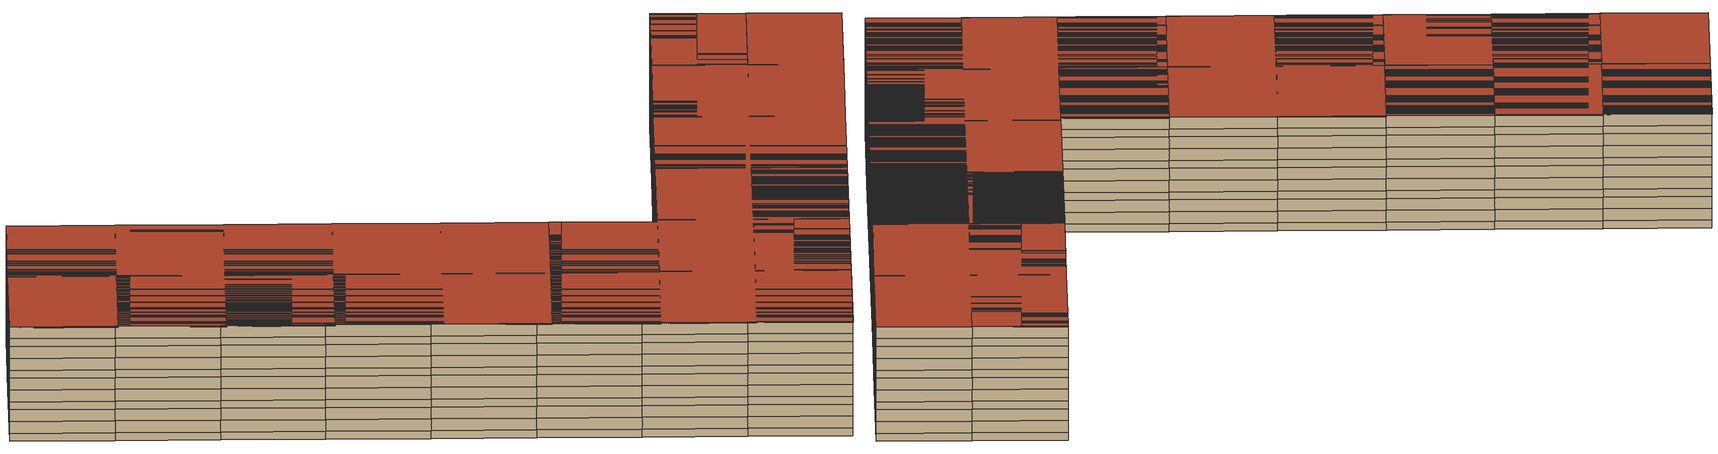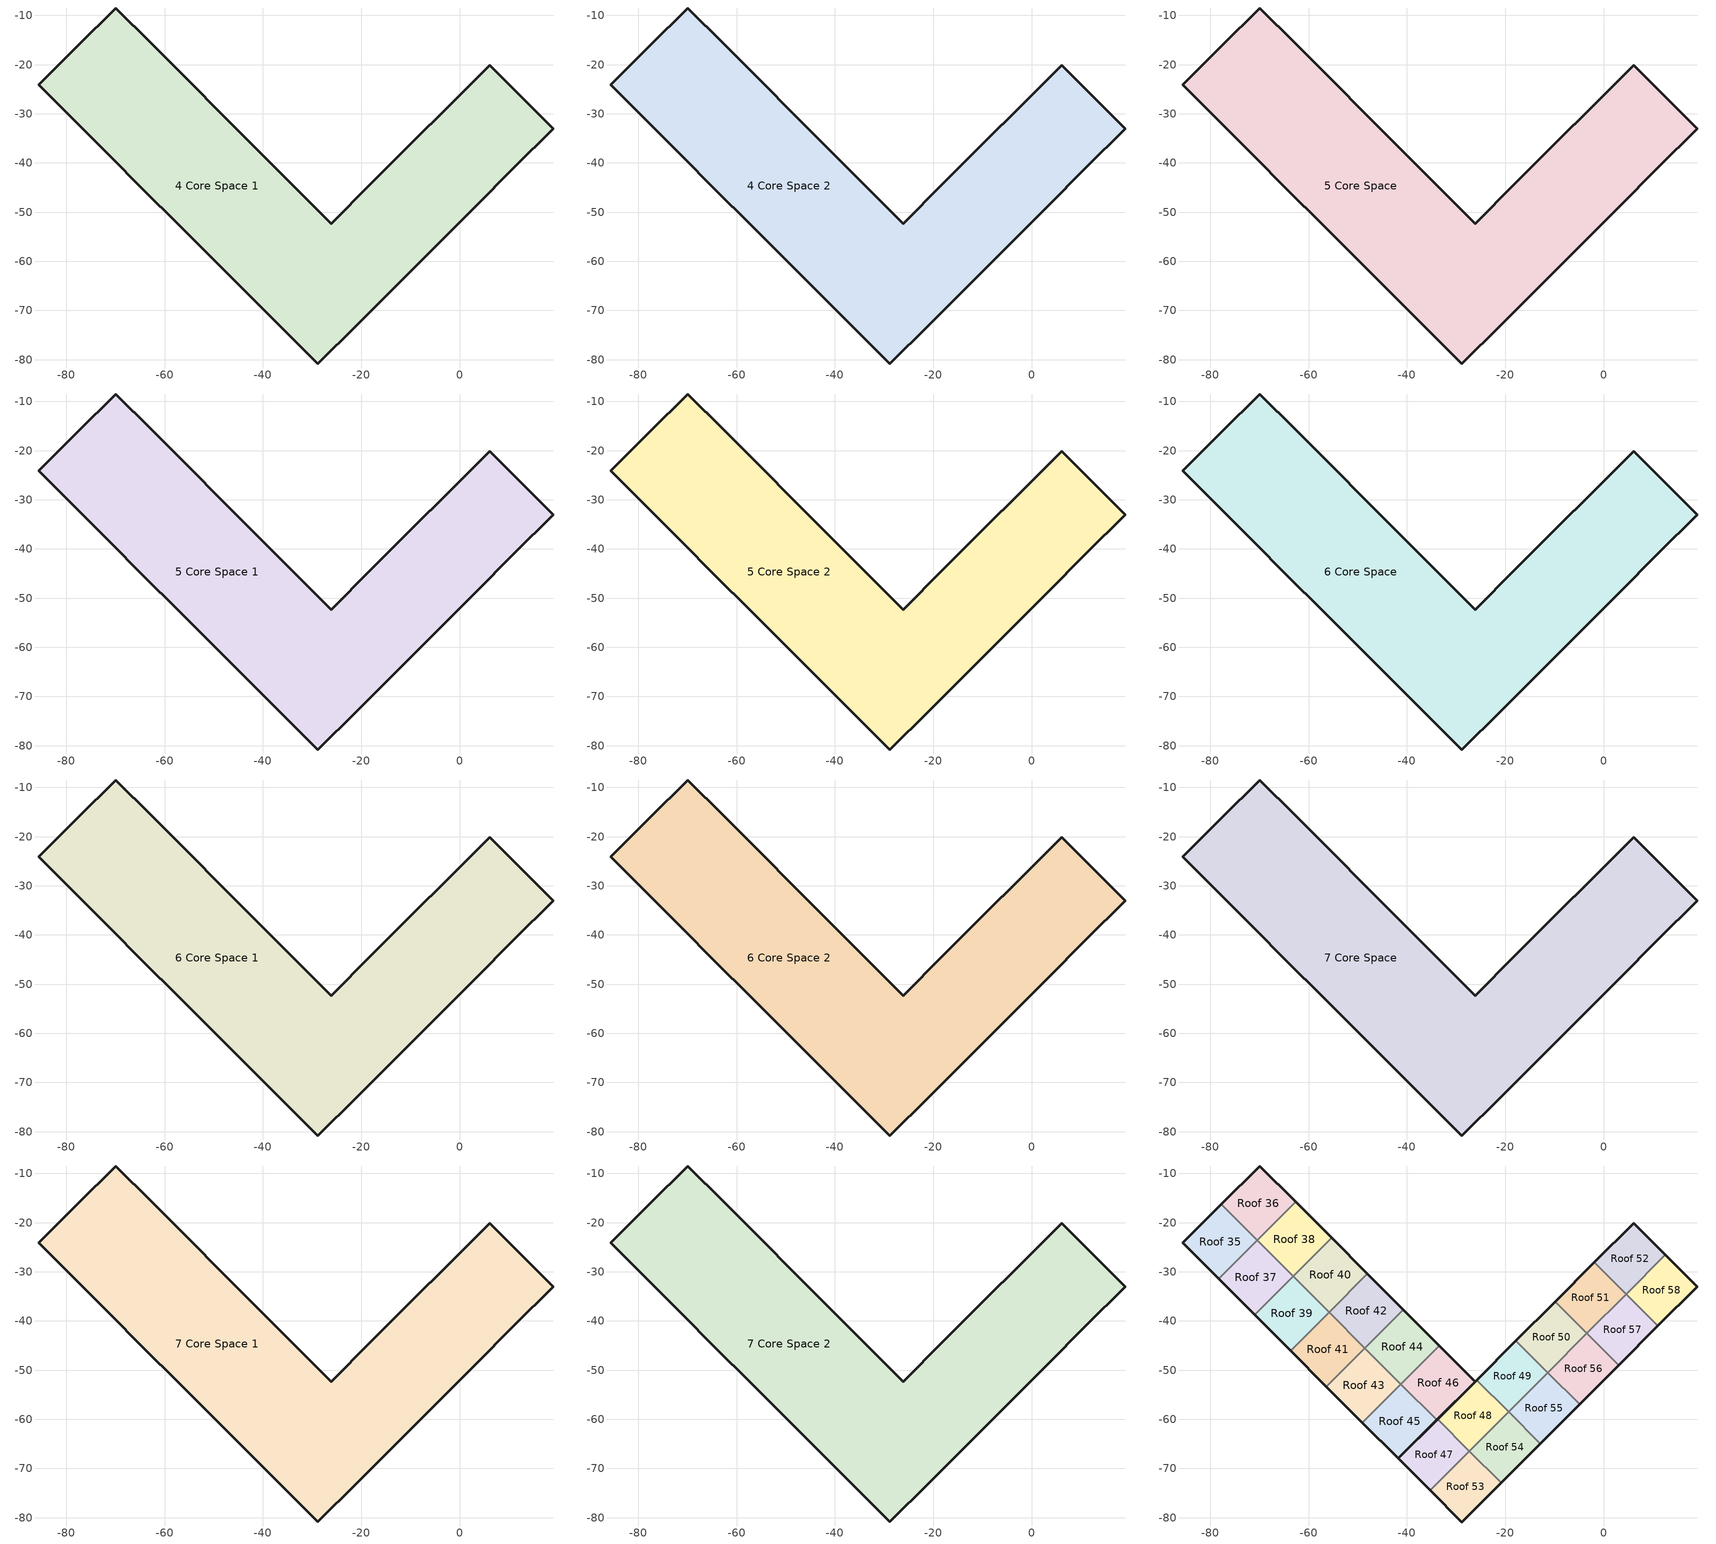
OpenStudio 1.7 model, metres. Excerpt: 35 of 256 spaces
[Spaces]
4 Core Space 1
 floor to 4 Core Space: -85.59,-24.13 -77.77,-16.3 -69.94,-8.48 -62.64,-15.79 -55.33,-23.09 -48.03,-30.4 -40.72,-37.7 -33.42,-45.01 -26.11,-52.31 -18.06,-44.26 -10,-36.21 -1.95,-28.15 6.1,-20.1 12.57,-26.57 19.03,-33.03 11.05,-41.01 3.08,-48.98 -4.9,-56.96 -12.87,-64.94 -20.85,-72.91 -28.83,-80.89 -35.92,-73.79 -43.02,-66.7 -50.11,-59.6 -57.21,-52.51 -64.3,-45.41 -71.4,-38.32 -78.49,-31.22 z14.57
 wall outside: -77.77,-16.3 -85.59,-24.13 -78.49,-31.22 -71.4,-38.32 -64.3,-45.41 -57.21,-52.51 -50.11,-59.6 -43.02,-66.7 -35.92,-73.79 -28.83,-80.89 -20.85,-72.91 -12.87,-64.94 -4.9,-56.96 3.08,-48.98 11.05,-41.01 19.03,-33.03 12.57,-26.57 6.1,-20.1 -1.95,-28.15 -10,-36.21 -18.06,-44.26 -26.11,-52.31 -33.42,-45.01 -40.72,-37.7 -48.03,-30.4 -55.33,-23.09 -62.64,-15.79 -69.94,-8.48 -77.77,-16.3 z14.57:15.4
4 Core Space 2
 floor to 4 Core Space 1: -85.59,-24.13 -77.77,-16.3 -69.94,-8.48 -62.64,-15.79 -55.33,-23.09 -48.03,-30.4 -40.72,-37.7 -33.42,-45.01 -26.11,-52.31 -18.06,-44.26 -10,-36.21 -1.95,-28.15 6.1,-20.1 12.57,-26.57 19.03,-33.03 11.05,-41.01 3.08,-48.98 -4.9,-56.96 -12.87,-64.94 -20.85,-72.91 -28.83,-80.89 -35.92,-73.79 -43.02,-66.7 -50.11,-59.6 -57.21,-52.51 -64.3,-45.41 -71.4,-38.32 -78.49,-31.22 z15.4
 wall outside: -77.77,-16.3 -85.59,-24.13 -78.49,-31.22 -71.4,-38.32 -64.3,-45.41 -57.21,-52.51 -50.11,-59.6 -43.02,-66.7 -35.92,-73.79 -28.83,-80.89 -20.85,-72.91 -12.87,-64.94 -4.9,-56.96 3.08,-48.98 11.05,-41.01 19.03,-33.03 12.57,-26.57 6.1,-20.1 -1.95,-28.15 -10,-36.21 -18.06,-44.26 -26.11,-52.31 -33.42,-45.01 -40.72,-37.7 -48.03,-30.4 -55.33,-23.09 -62.64,-15.79 -69.94,-8.48 -77.77,-16.3 z15.4:16.65
5 Core Space
 floor to 4 Core Space 2: -85.59,-24.13 -77.77,-16.3 -69.94,-8.48 -62.64,-15.79 -55.33,-23.09 -48.03,-30.4 -40.72,-37.7 -33.42,-45.01 -26.11,-52.31 -18.06,-44.26 -10,-36.21 -1.95,-28.15 6.1,-20.1 12.57,-26.57 19.03,-33.03 11.05,-41.01 3.08,-48.98 -4.9,-56.96 -12.87,-64.94 -20.85,-72.91 -28.83,-80.89 -35.92,-73.79 -43.02,-66.7 -50.11,-59.6 -57.21,-52.51 -64.3,-45.41 -71.4,-38.32 -78.49,-31.22 z16.65
 wall outside: -77.77,-16.3 -85.59,-24.13 -78.49,-31.22 -71.4,-38.32 -64.3,-45.41 -57.21,-52.51 -50.11,-59.6 -43.02,-66.7 -35.92,-73.79 -28.83,-80.89 -20.85,-72.91 -12.87,-64.94 -4.9,-56.96 3.08,-48.98 11.05,-41.01 19.03,-33.03 12.57,-26.57 6.1,-20.1 -1.95,-28.15 -10,-36.21 -18.06,-44.26 -26.11,-52.31 -33.42,-45.01 -40.72,-37.7 -48.03,-30.4 -55.33,-23.09 -62.64,-15.79 -69.94,-8.48 -77.77,-16.3 z16.65:17.9
5 Core Space 1
 floor to 5 Core Space: -85.59,-24.13 -77.77,-16.3 -69.94,-8.48 -62.64,-15.79 -55.33,-23.09 -48.03,-30.4 -40.72,-37.7 -33.42,-45.01 -26.11,-52.31 -18.06,-44.26 -10,-36.21 -1.95,-28.15 6.1,-20.1 12.57,-26.57 19.03,-33.03 11.05,-41.01 3.08,-48.98 -4.9,-56.96 -12.87,-64.94 -20.85,-72.91 -28.83,-80.89 -35.92,-73.79 -43.02,-66.7 -50.11,-59.6 -57.21,-52.51 -64.3,-45.41 -71.4,-38.32 -78.49,-31.22 z17.9
 wall outside: -77.77,-16.3 -85.59,-24.13 -78.49,-31.22 -71.4,-38.32 -64.3,-45.41 -57.21,-52.51 -50.11,-59.6 -43.02,-66.7 -35.92,-73.79 -28.83,-80.89 -20.85,-72.91 -12.87,-64.94 -4.9,-56.96 3.08,-48.98 11.05,-41.01 19.03,-33.03 12.57,-26.57 6.1,-20.1 -1.95,-28.15 -10,-36.21 -18.06,-44.26 -26.11,-52.31 -33.42,-45.01 -40.72,-37.7 -48.03,-30.4 -55.33,-23.09 -62.64,-15.79 -69.94,-8.48 -77.77,-16.3 z17.9:18.73
5 Core Space 2
 floor to 5 Core Space 1: -85.59,-24.13 -77.77,-16.3 -69.94,-8.48 -62.64,-15.79 -55.33,-23.09 -48.03,-30.4 -40.72,-37.7 -33.42,-45.01 -26.11,-52.31 -18.06,-44.26 -10,-36.21 -1.95,-28.15 6.1,-20.1 12.57,-26.57 19.03,-33.03 11.05,-41.01 3.08,-48.98 -4.9,-56.96 -12.87,-64.94 -20.85,-72.91 -28.83,-80.89 -35.92,-73.79 -43.02,-66.7 -50.11,-59.6 -57.21,-52.51 -64.3,-45.41 -71.4,-38.32 -78.49,-31.22 z18.73
 wall outside: -77.77,-16.3 -85.59,-24.13 -78.49,-31.22 -71.4,-38.32 -64.3,-45.41 -57.21,-52.51 -50.11,-59.6 -43.02,-66.7 -35.92,-73.79 -28.83,-80.89 -20.85,-72.91 -12.87,-64.94 -4.9,-56.96 3.08,-48.98 11.05,-41.01 19.03,-33.03 12.57,-26.57 6.1,-20.1 -1.95,-28.15 -10,-36.21 -18.06,-44.26 -26.11,-52.31 -33.42,-45.01 -40.72,-37.7 -48.03,-30.4 -55.33,-23.09 -62.64,-15.79 -69.94,-8.48 -77.77,-16.3 z18.73:19.98
6 Core Space
 floor to 5 Core Space 2: -85.59,-24.13 -77.77,-16.3 -69.94,-8.48 -62.64,-15.79 -55.33,-23.09 -48.03,-30.4 -40.72,-37.7 -33.42,-45.01 -26.11,-52.31 -18.06,-44.26 -10,-36.21 -1.95,-28.15 6.1,-20.1 12.57,-26.57 19.03,-33.03 11.05,-41.01 3.08,-48.98 -4.9,-56.96 -12.87,-64.94 -20.85,-72.91 -28.83,-80.89 -35.92,-73.79 -43.02,-66.7 -50.11,-59.6 -57.21,-52.51 -64.3,-45.41 -71.4,-38.32 -78.49,-31.22 z19.98
 wall outside: -77.77,-16.3 -85.59,-24.13 -78.49,-31.22 -71.4,-38.32 -64.3,-45.41 -57.21,-52.51 -50.11,-59.6 -43.02,-66.7 -35.92,-73.79 -28.83,-80.89 -20.85,-72.91 -12.87,-64.94 -4.9,-56.96 3.08,-48.98 11.05,-41.01 19.03,-33.03 12.57,-26.57 6.1,-20.1 -1.95,-28.15 -10,-36.21 -18.06,-44.26 -26.11,-52.31 -33.42,-45.01 -40.72,-37.7 -48.03,-30.4 -55.33,-23.09 -62.64,-15.79 -69.94,-8.48 -77.77,-16.3 z19.98:21.23
6 Core Space 1
 floor to 6 Core Space: -85.59,-24.13 -77.77,-16.3 -69.94,-8.48 -62.64,-15.79 -55.33,-23.09 -48.03,-30.4 -40.72,-37.7 -33.42,-45.01 -26.11,-52.31 -18.06,-44.26 -10,-36.21 -1.95,-28.15 6.1,-20.1 12.57,-26.57 19.03,-33.03 11.05,-41.01 3.08,-48.98 -4.9,-56.96 -12.87,-64.94 -20.85,-72.91 -28.83,-80.89 -35.92,-73.79 -43.02,-66.7 -50.11,-59.6 -57.21,-52.51 -64.3,-45.41 -71.4,-38.32 -78.49,-31.22 z21.23
 wall outside: -77.77,-16.3 -85.59,-24.13 -78.49,-31.22 -71.4,-38.32 -64.3,-45.41 -57.21,-52.51 -50.11,-59.6 -43.02,-66.7 -35.92,-73.79 -28.83,-80.89 -20.85,-72.91 -12.87,-64.94 -4.9,-56.96 3.08,-48.98 11.05,-41.01 19.03,-33.03 12.57,-26.57 6.1,-20.1 -1.95,-28.15 -10,-36.21 -18.06,-44.26 -26.11,-52.31 -33.42,-45.01 -40.72,-37.7 -48.03,-30.4 -55.33,-23.09 -62.64,-15.79 -69.94,-8.48 -77.77,-16.3 z21.23:22.06
6 Core Space 2
 floor to 6 Core Space 1: -85.59,-24.13 -77.77,-16.3 -69.94,-8.48 -62.64,-15.79 -55.33,-23.09 -48.03,-30.4 -40.72,-37.7 -33.42,-45.01 -26.11,-52.31 -18.06,-44.26 -10,-36.21 -1.95,-28.15 6.1,-20.1 12.57,-26.57 19.03,-33.03 11.05,-41.01 3.08,-48.98 -4.9,-56.96 -12.87,-64.94 -20.85,-72.91 -28.83,-80.89 -35.92,-73.79 -43.02,-66.7 -50.11,-59.6 -57.21,-52.51 -64.3,-45.41 -71.4,-38.32 -78.49,-31.22 z22.06
 wall outside: -77.77,-16.3 -85.59,-24.13 -78.49,-31.22 -71.4,-38.32 -64.3,-45.41 -57.21,-52.51 -50.11,-59.6 -43.02,-66.7 -35.92,-73.79 -28.83,-80.89 -20.85,-72.91 -12.87,-64.94 -4.9,-56.96 3.08,-48.98 11.05,-41.01 19.03,-33.03 12.57,-26.57 6.1,-20.1 -1.95,-28.15 -10,-36.21 -18.06,-44.26 -26.11,-52.31 -33.42,-45.01 -40.72,-37.7 -48.03,-30.4 -55.33,-23.09 -62.64,-15.79 -69.94,-8.48 -77.77,-16.3 z22.06:23.31
7 Core Space
 floor to 6 Core Space 2: -85.59,-24.13 -77.77,-16.3 -69.94,-8.48 -62.64,-15.79 -55.33,-23.09 -48.03,-30.4 -40.72,-37.7 -33.42,-45.01 -26.11,-52.31 -18.06,-44.26 -10,-36.21 -1.95,-28.15 6.1,-20.1 12.57,-26.57 19.03,-33.03 11.05,-41.01 3.08,-48.98 -4.9,-56.96 -12.87,-64.94 -20.85,-72.91 -28.83,-80.89 -35.92,-73.79 -43.02,-66.7 -50.11,-59.6 -57.21,-52.51 -64.3,-45.41 -71.4,-38.32 -78.49,-31.22 z23.31
 wall outside: -77.77,-16.3 -85.59,-24.13 -78.49,-31.22 -71.4,-38.32 -64.3,-45.41 -57.21,-52.51 -50.11,-59.6 -43.02,-66.7 -35.92,-73.79 -28.83,-80.89 -20.85,-72.91 -12.87,-64.94 -4.9,-56.96 3.08,-48.98 11.05,-41.01 19.03,-33.03 12.57,-26.57 6.1,-20.1 -1.95,-28.15 -10,-36.21 -18.06,-44.26 -26.11,-52.31 -33.42,-45.01 -40.72,-37.7 -48.03,-30.4 -55.33,-23.09 -62.64,-15.79 -69.94,-8.48 -77.77,-16.3 z23.31:24.56
7 Core Space 1
 floor to 7 Core Space: -85.59,-24.13 -77.77,-16.3 -69.94,-8.48 -62.64,-15.79 -55.33,-23.09 -48.03,-30.4 -40.72,-37.7 -33.42,-45.01 -26.11,-52.31 -18.06,-44.26 -10,-36.21 -1.95,-28.15 6.1,-20.1 12.57,-26.57 19.03,-33.03 11.05,-41.01 3.08,-48.98 -4.9,-56.96 -12.87,-64.94 -20.85,-72.91 -28.83,-80.89 -35.92,-73.79 -43.02,-66.7 -50.11,-59.6 -57.21,-52.51 -64.3,-45.41 -71.4,-38.32 -78.49,-31.22 z24.56
 wall outside: -77.77,-16.3 -85.59,-24.13 -78.49,-31.22 -71.4,-38.32 -64.3,-45.41 -57.21,-52.51 -50.11,-59.6 -43.02,-66.7 -35.92,-73.79 -28.83,-80.89 -20.85,-72.91 -12.87,-64.94 -4.9,-56.96 3.08,-48.98 11.05,-41.01 19.03,-33.03 12.57,-26.57 6.1,-20.1 -1.95,-28.15 -10,-36.21 -18.06,-44.26 -26.11,-52.31 -33.42,-45.01 -40.72,-37.7 -48.03,-30.4 -55.33,-23.09 -62.64,-15.79 -69.94,-8.48 -77.77,-16.3 z24.56:25.39
7 Core Space 2
 floor to 7 Core Space 1: -85.59,-24.13 -77.77,-16.3 -69.94,-8.48 -62.64,-15.79 -55.33,-23.09 -48.03,-30.4 -40.72,-37.7 -33.42,-45.01 -26.11,-52.31 -18.06,-44.26 -10,-36.21 -1.95,-28.15 6.1,-20.1 12.57,-26.57 19.03,-33.03 11.05,-41.01 3.08,-48.98 -4.9,-56.96 -12.87,-64.94 -20.85,-72.91 -28.83,-80.89 -35.92,-73.79 -43.02,-66.7 -50.11,-59.6 -57.21,-52.51 -64.3,-45.41 -71.4,-38.32 -78.49,-31.22 z25.39
 wall outside: -77.77,-16.3 -85.59,-24.13 -78.49,-31.22 -71.4,-38.32 -64.3,-45.41 -57.21,-52.51 -50.11,-59.6 -43.02,-66.7 -35.92,-73.79 -28.83,-80.89 -20.85,-72.91 -12.87,-64.94 -4.9,-56.96 3.08,-48.98 11.05,-41.01 19.03,-33.03 12.57,-26.57 6.1,-20.1 -1.95,-28.15 -10,-36.21 -18.06,-44.26 -26.11,-52.31 -33.42,-45.01 -40.72,-37.7 -48.03,-30.4 -55.33,-23.09 -62.64,-15.79 -69.94,-8.48 -77.77,-16.3 z25.39:26.64
 roof outside: -78.49,-31.22 -71.4,-38.32 -64.3,-45.41 -57.21,-52.51 -50.11,-59.6 -43.02,-66.7 -35.92,-73.79 -28.83,-80.89 -20.85,-72.91 -12.87,-64.94 -4.9,-56.96 3.08,-48.98 11.05,-41.01 19.03,-33.03 12.57,-26.57 6.1,-20.1 -1.95,-28.15 -10,-36.21 -18.06,-44.26 -26.11,-52.31 -33.42,-45.01 -40.72,-37.7 -48.03,-30.4 -55.33,-23.09 -62.64,-15.79 -69.94,-8.48 -77.77,-16.3 -85.59,-24.13 z26.64
Roof 35
 floor ground: -85.59,-24.13 -77.77,-16.3 -70.46,-23.61 -78.28,-31.43 z26.54
 wall outside: -77.77,-16.3 -85.59,-24.13 -78.28,-31.43 z26.54:26.64
 wall to Roof 36: -70.46,-23.61 -77.77,-16.3 z26.54:26.64
 wall to Roof 37: -78.28,-31.43 -70.46,-23.61 z26.54:26.64
 roof outside: -78.28,-31.43 -70.46,-23.61 -77.77,-16.3 -85.59,-24.13 z26.64
Roof 36
 floor ground: -77.77,-16.3 -69.94,-8.48 -62.64,-15.79 -70.46,-23.61 z26.54
 wall outside: -62.64,-15.79 -69.94,-8.48 -77.77,-16.3 z26.54:26.64
 wall to Roof 38: -70.46,-23.61 -62.64,-15.79 z26.54:26.64
 roof outside: -70.46,-23.61 -62.64,-15.79 -69.94,-8.48 -77.77,-16.3 z26.64
Roof 37
 floor ground: -78.28,-31.43 -70.46,-23.61 -63.15,-30.91 -70.98,-38.74 z26.54
 wall outside: -78.28,-31.43 -70.98,-38.74 z26.54:26.64
 wall to Roof 38: -63.15,-30.91 -70.46,-23.61 z26.54:26.64
 wall to Roof 39: -70.98,-38.74 -63.15,-30.91 z26.54:26.64
 roof outside: -70.98,-38.74 -63.15,-30.91 -70.46,-23.61 -78.28,-31.43 z26.64
Roof 38
 floor ground: -70.46,-23.61 -62.64,-15.79 -55.33,-23.09 -63.15,-30.91 z26.54
 wall outside: -55.33,-23.09 -62.64,-15.79 z26.54:26.64
 wall to Roof 40: -63.15,-30.91 -55.33,-23.09 z26.54:26.64
 roof outside: -63.15,-30.91 -55.33,-23.09 -62.64,-15.79 -70.46,-23.61 z26.64
Roof 39
 floor ground: -70.98,-38.74 -63.15,-30.91 -55.85,-38.22 -63.67,-46.04 z26.54
 wall outside: -70.98,-38.74 -63.67,-46.04 z26.54:26.64
 wall to Roof 40: -55.85,-38.22 -63.15,-30.91 z26.54:26.64
 wall to Roof 41: -63.67,-46.04 -55.85,-38.22 z26.54:26.64
 roof outside: -63.67,-46.04 -55.85,-38.22 -63.15,-30.91 -70.98,-38.74 z26.64
Roof 40
 floor ground: -63.15,-30.91 -55.33,-23.09 -48.03,-30.4 -55.85,-38.22 z26.54
 wall outside: -48.03,-30.4 -55.33,-23.09 z26.54:26.64
 wall to Roof 42: -55.85,-38.22 -48.03,-30.4 z26.54:26.64
 roof outside: -55.85,-38.22 -48.03,-30.4 -55.33,-23.09 -63.15,-30.91 z26.64
Roof 41
 floor ground: -63.67,-46.04 -55.85,-38.22 -48.54,-45.53 -56.37,-53.35 z26.54
 wall outside: -63.67,-46.04 -56.37,-53.35 z26.54:26.64
 wall to Roof 42: -48.54,-45.53 -55.85,-38.22 z26.54:26.64
 wall to Roof 43: -56.37,-53.35 -48.54,-45.53 z26.54:26.64
 roof outside: -56.37,-53.35 -48.54,-45.53 -55.85,-38.22 -63.67,-46.04 z26.64
Roof 42
 floor ground: -55.85,-38.22 -48.03,-30.4 -40.72,-37.7 -48.54,-45.53 z26.54
 wall outside: -40.72,-37.7 -48.03,-30.4 z26.54:26.64
 wall to Roof 44: -48.54,-45.53 -40.72,-37.7 z26.54:26.64
 roof outside: -48.54,-45.53 -40.72,-37.7 -48.03,-30.4 -55.85,-38.22 z26.64
Roof 43
 floor ground: -56.37,-53.35 -48.54,-45.53 -41.24,-52.83 -49.06,-60.65 z26.54
 wall outside: -56.37,-53.35 -49.06,-60.65 z26.54:26.64
 wall to Roof 44: -41.24,-52.83 -48.54,-45.53 z26.54:26.64
 wall to Roof 45: -49.06,-60.65 -41.24,-52.83 z26.54:26.64
 roof outside: -49.06,-60.65 -41.24,-52.83 -48.54,-45.53 -56.37,-53.35 z26.64
Roof 44
 floor ground: -48.54,-45.53 -40.72,-37.7 -33.42,-45.01 -41.24,-52.83 z26.54
 wall outside: -33.42,-45.01 -40.72,-37.7 z26.54:26.64
 wall to Roof 46: -41.24,-52.83 -33.42,-45.01 z26.54:26.64
 roof outside: -41.24,-52.83 -33.42,-45.01 -40.72,-37.7 -48.54,-45.53 z26.64
Roof 45
 floor ground: -49.06,-60.65 -41.24,-52.83 -33.93,-60.14 -41.76,-67.96 z26.54
 wall outside: -49.06,-60.65 -41.76,-67.96 -33.93,-60.14 z26.54:26.64
 wall to Roof 46: -33.93,-60.14 -41.24,-52.83 z26.54:26.64
 roof outside: -41.76,-67.96 -33.93,-60.14 -41.24,-52.83 -49.06,-60.65 z26.64
Roof 46
 floor ground: -41.24,-52.83 -33.42,-45.01 -26.11,-52.31 -33.93,-60.14 z26.54
 wall outside: -33.93,-60.14 -26.11,-52.31 -33.42,-45.01 z26.54:26.64
 roof outside: -33.93,-60.14 -26.11,-52.31 -33.42,-45.01 -41.24,-52.83 z26.64
Roof 47
 floor ground: -41.76,-67.96 -33.78,-59.98 -27.31,-66.45 -35.29,-74.42 z26.54
 wall outside: -33.78,-59.98 -41.76,-67.96 -35.29,-74.42 z26.54:26.64
 wall to Roof 48: -27.31,-66.45 -33.78,-59.98 z26.54:26.64
 wall to Roof 53: -35.29,-74.42 -27.31,-66.45 z26.54:26.64
 roof outside: -35.29,-74.42 -27.31,-66.45 -33.78,-59.98 -41.76,-67.96 z26.64
Roof 48
 floor ground: -33.78,-59.98 -25.8,-52.01 -19.34,-58.47 -27.31,-66.45 z26.54
 wall outside: -25.8,-52.01 -33.78,-59.98 z26.54:26.64
 wall to Roof 49: -19.34,-58.47 -25.8,-52.01 z26.54:26.64
 wall to Roof 54: -27.31,-66.45 -19.34,-58.47 z26.54:26.64
 roof outside: -27.31,-66.45 -19.34,-58.47 -25.8,-52.01 -33.78,-59.98 z26.64
Roof 49
 floor ground: -25.8,-52.01 -17.83,-44.03 -11.36,-50.5 -19.34,-58.47 z26.54
 wall outside: -17.83,-44.03 -25.8,-52.01 z26.54:26.64
 wall to Roof 50: -11.36,-50.5 -17.83,-44.03 z26.54:26.64
 wall to Roof 55: -19.34,-58.47 -11.36,-50.5 z26.54:26.64
 roof outside: -19.34,-58.47 -11.36,-50.5 -17.83,-44.03 -25.8,-52.01 z26.64
Roof 50
 floor ground: -17.83,-44.03 -9.85,-36.05 -3.39,-42.52 -11.36,-50.5 z26.54
 wall outside: -9.85,-36.05 -17.83,-44.03 z26.54:26.64
 wall to Roof 51: -3.39,-42.52 -9.85,-36.05 z26.54:26.64
 wall to Roof 56: -11.36,-50.5 -3.39,-42.52 z26.54:26.64
 roof outside: -11.36,-50.5 -3.39,-42.52 -9.85,-36.05 -17.83,-44.03 z26.64
Roof 51
 floor ground: -9.85,-36.05 -1.87,-28.08 4.59,-34.54 -3.39,-42.52 z26.54
 wall outside: -1.87,-28.08 -9.85,-36.05 z26.54:26.64
 wall to Roof 52: 4.59,-34.54 -1.87,-28.08 z26.54:26.64
 wall to Roof 57: -3.39,-42.52 4.59,-34.54 z26.54:26.64
 roof outside: -3.39,-42.52 4.59,-34.54 -1.87,-28.08 -9.85,-36.05 z26.64
Roof 52
 floor ground: -1.87,-28.08 6.1,-20.1 12.57,-26.57 4.59,-34.54 z26.54
 wall outside: 12.57,-26.57 6.1,-20.1 -1.87,-28.08 z26.54:26.64
 wall to Roof 58: 4.59,-34.54 12.57,-26.57 z26.54:26.64
 roof outside: 4.59,-34.54 12.57,-26.57 6.1,-20.1 -1.87,-28.08 z26.64
Roof 53
 floor ground: -35.29,-74.42 -27.31,-66.45 -20.85,-72.91 -28.83,-80.89 z26.54
 wall outside: -35.29,-74.42 -28.83,-80.89 -20.85,-72.91 z26.54:26.64
 wall to Roof 54: -20.85,-72.91 -27.31,-66.45 z26.54:26.64
 roof outside: -28.83,-80.89 -20.85,-72.91 -27.31,-66.45 -35.29,-74.42 z26.64
Roof 54
 floor ground: -27.31,-66.45 -19.34,-58.47 -12.87,-64.94 -20.85,-72.91 z26.54
 wall outside: -20.85,-72.91 -12.87,-64.94 z26.54:26.64
 wall to Roof 55: -12.87,-64.94 -19.34,-58.47 z26.54:26.64
 roof outside: -20.85,-72.91 -12.87,-64.94 -19.34,-58.47 -27.31,-66.45 z26.64
Roof 55
 floor ground: -19.34,-58.47 -11.36,-50.5 -4.9,-56.96 -12.87,-64.94 z26.54
 wall outside: -12.87,-64.94 -4.9,-56.96 z26.54:26.64
 wall to Roof 56: -4.9,-56.96 -11.36,-50.5 z26.54:26.64
 roof outside: -12.87,-64.94 -4.9,-56.96 -11.36,-50.5 -19.34,-58.47 z26.64
Roof 56
 floor ground: -11.36,-50.5 -3.39,-42.52 3.08,-48.98 -4.9,-56.96 z26.54
 wall outside: -4.9,-56.96 3.08,-48.98 z26.54:26.64
 wall to Roof 57: 3.08,-48.98 -3.39,-42.52 z26.54:26.64
 roof outside: -4.9,-56.96 3.08,-48.98 -3.39,-42.52 -11.36,-50.5 z26.64
Roof 57
 floor ground: -3.39,-42.52 4.59,-34.54 11.05,-41.01 3.08,-48.98 z26.54
 wall outside: 3.08,-48.98 11.05,-41.01 z26.54:26.64
 wall to Roof 58: 11.05,-41.01 4.59,-34.54 z26.54:26.64
 roof outside: 3.08,-48.98 11.05,-41.01 4.59,-34.54 -3.39,-42.52 z26.64
Roof 58
 floor ground: 4.59,-34.54 12.57,-26.57 19.03,-33.03 11.05,-41.01 z26.54
 wall outside: 11.05,-41.01 19.03,-33.03 12.57,-26.57 z26.54:26.64
 roof outside: 11.05,-41.01 19.03,-33.03 12.57,-26.57 4.59,-34.54 z26.64
[Building]
Building 1: North Axis {deg}=0; Default Construction Set=MyConsturction
[Construction]
ASHRAE 90.1-2004 ExtWall Mass ClimateZone 6: 1IN Stucco, 8IN CONCRETE HW RefBldg, Mass NonRes Wall Insulation-1.69, 1/2IN Gypsum
Interior Window: Clear 3mm
Interior Partition: G05 25mm wood
Exterior Door: F08 Metal surface, I01 25mm insulation board
ASHRAE 90.1-2004 ExtWindow ClimateZone 4-6: Fixed Window 3.24/0.39/0.31
[Material] Thermal Absorptance=0.9
Name | Roughness | Thickness {m} | Conductivity {W/m-K} | Density {kg/m3} | Specific Heat {J/kg-K} | Solar Absorptance | Visible Absorptance
1IN Stucco | Smooth | 0.0253 | 0.6918 | 1858 | 837 | 0.92 | 0.92
8IN CONCRETE HW RefBldg | Rough | 0.2032 | 1.311 | 2240 | 836.8 | 0.7 | 0.7
Mass NonRes Wall Insulation-1.69 | MediumRough | 0.0623673 | 0.049 | 265 | 836.8 | 0.7 | 0.7
1/2IN Gypsum | Smooth | 0.0127 | 0.16 | 784.9 | 830 | 0.4 | 0.4
G05 25mm wood | MediumSmooth | 0.0254 | 0.15 | 608 | 1630 | 0.5 | 0.5
F08 Metal surface | Smooth | 0.0008 | 45.28 | 7824 | 500 | 0.7 | 0.7
I01 25mm insulation board | MediumRough | 0.0254 | 0.03 | 43 | 1210 | 0.6 | 0.6
[WindowMaterial:SimpleGlazingSystem]
Fixed Window 3.24/0.39/0.31: U-Factor {W/m2-K}=3.23646; Solar Heat Gain Coefficient=0.39; Visible Transmittance=0.31
[WindowMaterial:Glazing]
Clear 3mm: Optical Data Type=SpectralAverage; Thickness {m}=0.003; Solar Transmittance at Normal Incidence=0.837; Front Side Solar Reflectance at Normal Incidence=0.075; Back Side Solar Reflectance at Normal Incidence=0; Visible Transmittance at Normal Incidence=0.898; Front Side Visible Reflectance at Normal Incidence=0.081; Back Side Visible Reflectance at Normal Incidence=0; Infrared Transmittance at Normal Incidence=0; Front Side Infrared Hemispherical Emissivity=0.84; Back Side Infrared Hemispherical Emissivity=0.84; Conductivity {W/m-K}=0.9; Dirt Correction Factor for Solar and Visible Transmittance=1; Solar Diffusing=No
[DefaultConstructionSet]
MyConsturction: Default Exterior Surface Constructions=Default Surface Constructions 1; Default Interior Surface Constructions=Default Surface Constructions 1; Default Ground Contact Surface Constructions=Default Surface Constructions 1; Default Exterior SubSurface Constructions=Default Sub Surface Constructions 1; Default Interior SubSurface Constructions=Default Sub Surface Constructions 1; Interior Partition Construction=Interior Partition
[DefaultSurfaceConstructions]
Default Surface Constructions 1: Floor Construction=ASHRAE 90.1-2004 ExtWall Mass ClimateZone 6; Wall Construction=ASHRAE 90.1-2004 ExtWall Mass ClimateZone 6; Roof Ceiling Construction=ASHRAE 90.1-2004 ExtWall Mass ClimateZone 6
[DefaultSubSurfaceConstructions]
Default Sub Surface Constructions 1: Fixed Window Construction=ASHRAE 90.1-2004 ExtWindow ClimateZone 4-6; Operable Window Construction=ASHRAE 90.1-2004 ExtWindow ClimateZone 4-6; Door Construction=Exterior Door; Glass Door Construction=ASHRAE 90.1-2004 ExtWindow ClimateZone 4-6; Skylight Construction=ASHRAE 90.1-2004 ExtWindow ClimateZone 4-6; Tubular Daylight Dome Construction=Interior Window; Tubular Daylight Diffuser Construction=Interior Window
[BuildingStory]
Name | Nominal Z Coordinate {m} | Nominal Floor to Floor Height {m}
LShape:Story 14 | 14.56875 | 0.8325
LShape:Story 15 | 15.40125 | 1.24875
LShape:Story 16 | 16.65 | 1.24875
LShape:Story 17 | 17.89875 | 0.8325
LShape:Story 18 | 18.73125 | 1.24875
LShape:Story 19 | 19.98 | 1.24875
LShape:Story 20 | 21.22875 | 0.8325
LShape:Story 21 | 22.06125 | 1.24875
LShape:Story 22 | 23.31 | 1.24875
LShape:Story 23 | 24.55875 | 0.8325
LShape:Story 24 | 25.39125 | 1.24875
[Space]
Name | Building Story | Thermal Zone
4 Core Space 1 | LShape:Story 14 | Thermal Zone 57
4 Core Space 2 | LShape:Story 15 | Thermal Zone 48
5 Core Space | LShape:Story 16 | Thermal Zone 68
5 Core Space 1 | LShape:Story 17 | Thermal Zone 55
5 Core Space 2 | LShape:Story 18 | Thermal Zone 58
6 Core Space | LShape:Story 19 | Thermal Zone 61
6 Core Space 1 | LShape:Story 20 | Thermal Zone 53
6 Core Space 2 | LShape:Story 21 | Thermal Zone 51
7 Core Space | LShape:Story 22 | Thermal Zone 56
7 Core Space 1 | LShape:Story 23 | Thermal Zone 45
7 Core Space 2 | LShape:Story 24 | Thermal Zone 59
Roof 35 |  | Thermal Zone 89
Roof 36 |  | Thermal Zone 73
Roof 37 |  | Thermal Zone 72
Roof 38 |  | Thermal Zone 87
Roof 39 |  | Thermal Zone 84
Roof 40 |  | Thermal Zone 79
Roof 41 |  | Thermal Zone 82
Roof 42 |  | Thermal Zone 75
Roof 43 |  | Thermal Zone 77
Roof 44 |  | Thermal Zone 78
Roof 45 |  | Thermal Zone 88
Roof 46 |  | Thermal Zone 69
Roof 47 |  | Thermal Zone 90
Roof 48 |  | Thermal Zone 74
Roof 49 |  | Thermal Zone 76
Roof 50 |  | Thermal Zone 80
Roof 51 |  | Thermal Zone 92
Roof 52 |  | Thermal Zone 85
Roof 53 |  | Thermal Zone 83
Roof 54 |  | Thermal Zone 71
Roof 55 |  | Thermal Zone 91
Roof 56 |  | Thermal Zone 81
Roof 57 |  | Thermal Zone 86
Roof 58 |  | Thermal Zone 70
[ThermalZone] Use Ideal Air Loads=No
Thermal Zone 45; Thermal Zone 48; Thermal Zone 51; Thermal Zone 53; Thermal Zone 55; Thermal Zone 56; Thermal Zone 57; Thermal Zone 58; Thermal Zone 59; Thermal Zone 61; Thermal Zone 68; Thermal Zone 69; Thermal Zone 70; Thermal Zone 71; Thermal Zone 72; Thermal Zone 73; Thermal Zone 74; Thermal Zone 75; Thermal Zone 76; Thermal Zone 77; Thermal Zone 78; Thermal Zone 79; Thermal Zone 80; Thermal Zone 81; Thermal Zone 82; Thermal Zone 83; Thermal Zone 84; Thermal Zone 85; Thermal Zone 86; Thermal Zone 87; Thermal Zone 88; Thermal Zone 89; Thermal Zone 90; Thermal Zone 91; Thermal Zone 92
